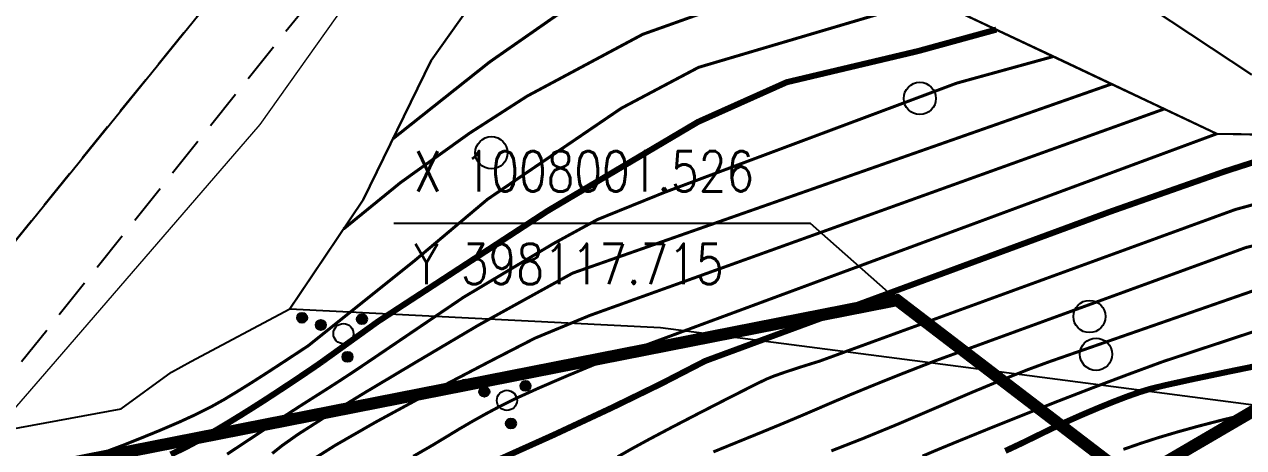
# Model space of a CAD drawing. Extents: x 396500 to 398250, y 1005980 to 1008200.
# Drawn here: x 398096.06 to 398126.31, y 1007997.87 to 1008008.37 of the extents above; entities that cross this region are included whole.
import ezdxf
from ezdxf.enums import TextEntityAlignment as Align

# ---------------------------------------------------------------- set-up
doc = ezdxf.new("R2010")
doc.units = 0
doc.header["$LTSCALE"] = 0.5
doc.linetypes.add('X5', pattern=[3, 2, -1])
doc.layers.get('0').update_dxf_attribs({"linetype": 'CONTINUOUS'})
doc.layers.add('ASSIST', color=7, linetype='CONTINUOUS', plot=False)
for name, color, linetype in [('DGX', 2, 'CONTINUOUS'), ('DMTZ', 3, 'CONTINUOUS'), ('JMD', 6, 'CONTINUOUS'), ('ZBTZ', 3, 'CONTINUOUS'), ('用地红线', 1, 'CONTINUOUS')]:
    doc.layers.add(name, color=color, linetype=linetype)
doc.styles.add('HZ', font='rs.shx', dxfattribs={"width": 0.8, "bigfont": 'hztxt.shx'})
doc.linetypes.add('10421', pattern='A,2,[150,AAA.SHX,S=1,R=0,X=0,Y=1],1e-11', length=2)
doc.linetypes.add('10422', pattern='A,2,[150,AAA.SHX,S=1,R=0,X=0,Y=1],2,[177,AAA.SHX,S=1,R=0,X=0,Y=0.8],1e-09', length=4)
doc.linetypes.add('1161', pattern='A,0,[149,AAA.SHX,S=0.15,R=0,X=0,Y=0],-1.6', length=1.6)

# ---------------------------------------------------------------- blocks, each defined once
blk = doc.blocks.new('gc326')
blk.add_circle((0, 0), 0.8)
blk = doc.blocks.new('*U110')
at = {"linetype": 'Continuous'}
for points in [[(-0.147, 2.402), (-0.077, 1.962), (-0.077, 2.438)], [(-0.077, 2.438), (0, 1.95), (0, 2.45)], [(0, 1.95), (-0.077, 2.438), (-0.077, 1.962)], [(0, 2.45), (0.077, 1.962), (0.077, 2.438)], [(0.077, 1.962), (0, 2.45), (0, 1.95)], [(0.077, 2.438), (0.147, 1.998), (0.147, 2.402)], [(0.147, 1.998), (0.077, 2.438), (0.077, 1.962)], [(-0.25, 2.2), (-0.238, 2.123), (-0.238, 2.277)], [(-0.238, 2.277), (-0.202, 2.053), (-0.202, 2.347)], [(-0.202, 2.053), (-0.238, 2.277), (-0.238, 2.123)], [(-0.202, 2.347), (-0.147, 1.998), (-0.147, 2.402)], [(-0.147, 1.998), (-0.202, 2.347), (-0.202, 2.053)], [(-0.077, 1.962), (-0.147, 2.402), (-0.147, 1.998)], [(0.147, 2.402), (0.202, 2.053), (0.202, 2.347)], [(0.202, 2.053), (0.147, 2.402), (0.147, 1.998)], [(0.202, 2.347), (0.238, 2.123), (0.238, 2.277)], [(0.238, 2.123), (0.202, 2.347), (0.202, 2.053)], [(0.25, 2.2), (0.238, 2.277), (0.238, 2.123)]]:
    blk.add_solid(points, dxfattribs=at)
blk = doc.blocks.new('*U109')
at = {"linetype": 'Continuous'}
for points in [[(-0.25, 1.2), (-0.238, 1.123), (-0.238, 1.277)], [(-0.238, 1.277), (-0.202, 1.053), (-0.202, 1.347)], [(-0.202, 1.053), (-0.238, 1.277), (-0.238, 1.123)], [(-0.202, 1.347), (-0.147, 0.998), (-0.147, 1.402)], [(-0.147, 0.998), (-0.202, 1.347), (-0.202, 1.053)], [(-0.147, 1.402), (-0.077, 0.962), (-0.077, 1.438)], [(-0.077, 0.962), (-0.147, 1.402), (-0.147, 0.998)], [(-0.077, 1.438), (0, 0.95), (0, 1.45)], [(0, 0.95), (-0.077, 1.438), (-0.077, 0.962)], [(0, 1.45), (0.077, 0.962), (0.077, 1.438)], [(0.077, 0.962), (0, 1.45), (0, 0.95)], [(0.077, 1.438), (0.147, 0.998), (0.147, 1.402)], [(0.147, 0.998), (0.077, 1.438), (0.077, 0.962)], [(0.147, 1.402), (0.202, 1.053), (0.202, 1.347)], [(0.202, 1.053), (0.147, 1.402), (0.147, 0.998)], [(0.202, 1.347), (0.238, 1.123), (0.238, 1.277)], [(0.238, 1.123), (0.202, 1.347), (0.202, 1.053)], [(0.25, 1.2), (0.238, 1.277), (0.238, 1.123)]]:
    blk.add_solid(points, dxfattribs=at)
blk = doc.blocks.new('*U108')
at = {"linetype": 'Continuous'}
for points in [[(-1.25, -0.6), (-1.238, -0.677), (-1.238, -0.523)], [(-1.238, -0.523), (-1.202, -0.747), (-1.202, -0.453)], [(-1.202, -0.747), (-1.238, -0.523), (-1.238, -0.677)], [(-1.202, -0.453), (-1.147, -0.802), (-1.147, -0.398)], [(-1.147, -0.802), (-1.202, -0.453), (-1.202, -0.747)], [(-1.147, -0.398), (-1.077, -0.838), (-1.077, -0.362)], [(-1.077, -0.838), (-1.147, -0.398), (-1.147, -0.802)], [(-1.077, -0.362), (-1, -0.85), (-1, -0.35)], [(-1, -0.85), (-1.077, -0.362), (-1.077, -0.838)], [(-1, -0.35), (-0.923, -0.838), (-0.923, -0.362)], [(-0.923, -0.838), (-1, -0.35), (-1, -0.85)], [(-0.923, -0.362), (-0.853, -0.802), (-0.853, -0.398)], [(-0.853, -0.802), (-0.923, -0.362), (-0.923, -0.838)], [(-0.853, -0.398), (-0.798, -0.747), (-0.798, -0.453)], [(-0.798, -0.747), (-0.853, -0.398), (-0.853, -0.802)], [(-0.798, -0.453), (-0.762, -0.677), (-0.762, -0.523)], [(-0.762, -0.677), (-0.798, -0.453), (-0.798, -0.747)], [(-0.75, -0.6), (-0.762, -0.523), (-0.762, -0.677)]]:
    blk.add_solid(points, dxfattribs=at)
blk = doc.blocks.new('*U107')
at = {"linetype": 'Continuous'}
for points in [[(0.75, -0.6), (0.762, -0.677), (0.762, -0.523)], [(0.762, -0.523), (0.798, -0.747), (0.798, -0.453)], [(0.798, -0.747), (0.762, -0.523), (0.762, -0.677)], [(0.798, -0.453), (0.853, -0.802), (0.853, -0.398)], [(0.853, -0.802), (0.798, -0.453), (0.798, -0.747)], [(0.853, -0.398), (0.923, -0.838), (0.923, -0.362)], [(0.923, -0.838), (0.853, -0.398), (0.853, -0.802)], [(0.923, -0.362), (1, -0.85), (1, -0.35)], [(1, -0.85), (0.923, -0.362), (0.923, -0.838)], [(1, -0.35), (1.077, -0.838), (1.077, -0.362)], [(1.077, -0.838), (1, -0.35), (1, -0.85)], [(1.077, -0.362), (1.147, -0.802), (1.147, -0.398)], [(1.147, -0.802), (1.077, -0.362), (1.077, -0.838)], [(1.147, -0.398), (1.202, -0.747), (1.202, -0.453)], [(1.202, -0.747), (1.147, -0.398), (1.147, -0.802)], [(1.202, -0.453), (1.238, -0.677), (1.238, -0.523)], [(1.238, -0.677), (1.202, -0.453), (1.202, -0.747)], [(1.25, -0.6), (1.238, -0.523), (1.238, -0.677)]]:
    blk.add_solid(points, dxfattribs=at)
blk = doc.blocks.new('gc160')
for centre, radius in [((0, 2.2), 0.25), ((0, 1.2), 0.25), ((0, 0), 0.5), ((-1, -0.6), 0.25), ((1, -0.6), 0.25)]:
    blk.add_circle(centre, radius)
at = {"linetype": 'Continuous'}
for name in ['*U110', '*U109', '*U108', '*U107']:
    blk.add_blockref(name, (0, 0), dxfattribs=at)

msp = doc.modelspace()

# ---------------------------------------------------------------- linework, layer by layer
at = {"layer": 'ASSIST', "linetype": '1161', "flags": 128}
for points in [[(398250, 1008029.204), (398250, 1008029.204), (398247.439, 1008030.64), (398246.136, 1008031.353), (398245.174, 1008031.842), (398243.374, 1008032.507), (398241.734, 1008032.765), (398240.545, 1008032.871), (398238.665, 1008033.079), (398237.058, 1008033.492), (398232.685, 1008035.739), (398230.967, 1008037.1), (398229.25, 1008039.153), (398228.462, 1008041.432), (398227.865, 1008044.135), (398227.34, 1008045.656), (398222.859, 1008049.906), (398219.879, 1008051.666), (398217.808, 1008053.028), (398215.791, 1008054.496), (398213.346, 1008056.482), (398210.823, 1008058.071), (398206.62, 1008058.955), (398203.368, 1008060.059), (398198.873, 1008061.49), (398196.678, 1008061.13), (398195.617, 1008060.59), (398194.682, 1008059.995), (398193.893, 1008059.259), (398193.543, 1008058.891), (398193.278, 1008058.358), (398193.162, 1008056.925), (398193.534, 1008054.236), (398194.937, 1008050.574), (398195.654, 1008047.758), (398195.553, 1008046.991), (398195.152, 1008046.2), (398193.901, 1008045.77), (398192.505, 1008044.14), (398191.229, 1008043.037), (398194.485, 1008040.838), (398203.25, 1008029.709), (398203.05, 1008026.98), (398198.84, 1008019.837), (398184.878, 1008014.428), (398179.909, 1008015.305), (398175.878, 1008017.179), (398174.009, 1008018.592), (398173.959, 1008033.883), (398173.937, 1008038.445), (398164.448, 1008036.402), (398162.815, 1008035.79), (398161.396, 1008034.12), (398158.745, 1008031.52), (398153.078, 1008025.174), (398148.398, 1008020.817), (398140.796, 1008013.669), (398134.18, 1008009.874), (398130.27, 1008006.914), (398128.683, 1008005.608), (398125.65, 1008005.655), (398121.828, 1008007.46), (398116.376, 1008010.023), (398113.44, 1008011.324), (398111.332, 1008011.876), (398110.067, 1008011.791), (398108.917, 1008011.365), (398106.156, 1008007.471), (398104.47, 1008004.014), (398102.859, 1008001.62), (398102.651, 1008001.311), (398111.848, 1008000.848), (398118.342, 1008000)], [(398100.193, 1008000), (398102.651, 1008001.311), (398111.848, 1008000.848), (398118.342, 1008000)], [(398090.9, 1008000), (398093.784, 1007998.894), (398095.639, 1007998.311), (398098.462, 1007998.826), (398099.711, 1007999.743), (398100.193, 1008000)], [(398118.342, 1008000), (398131.555, 1007998.274), (398152.97, 1007998.751), (398175.976, 1007998.906), (398196.897, 1007997.71), (398223.32, 1007982.341), (398250, 1007980.181)], [(398118.342, 1008000), (398131.555, 1007998.274), (398152.97, 1007998.751), (398175.976, 1007998.906), (398196.897, 1007997.71), (398223.32, 1007982.341), (398249.963, 1007980.183), (398249.978, 1008000)]]:
    msp.add_lwpolyline(points, dxfattribs=at)
at = {"layer": 'DGX', "linetype": 'Continuous', "const_width": 0.075}
for points, elevation in [([(398115.751, 1008000), (398115.793, 1008000.013), (398126.105, 1008003.774), (398131.824, 1008005.326), (398138.93, 1008006.152), (398145.069, 1008005.614), (398147.082, 1008006.319), (398164.619, 1008014.403), (398168.061, 1008015.425), (398176.521, 1008016.88)], 35.5), ([(398121.593, 1008007.571), (398119.195, 1008006.91), (398111.955, 1008004.204), (398110.282, 1008003.526), (398109.18, 1008002.923), (398106.955, 1008001.594), (398104.602, 1008000)], 33), ([(398124.347, 1008006.271), (398110.089, 1008001.145), (398108.735, 1008000.584), (398107.6, 1008000)], 34), ([(398125.65, 1008005.655), (398110.426, 1008000.019), (398110.378, 1008000)], 34.5)]:
    msp.add_lwpolyline(points, dxfattribs=dict(at, elevation=elevation))
at = {"layer": 'DGX', "linetype": 'Continuous', "const_width": 0.075, "flags": 128}
for points, elevation in [([(398177.857, 1008016.259), (398175.945, 1008015.656), (398168.592, 1008014.571), (398165.313, 1008013.545), (398146.137, 1008005.192), (398139.047, 1008005.15), (398133.362, 1008004.55), (398126.368, 1008002.831), (398118.634, 1008000.01), (398118.608, 1008000)], 36), ([(398179.121, 1008015.671), (398176.177, 1008014.743), (398169.124, 1008013.716), (398166.006, 1008012.688), (398146.292, 1008004.308), (398139.165, 1008004.149), (398133.935, 1008003.582), (398128.328, 1008002.376), (398121.497, 1008000)], 36.5), ([(398180.663, 1008015.172), (398176.41, 1008013.831), (398171.268, 1008013.249), (398166.7, 1008011.83), (398146.781, 1008003.212), (398139.282, 1008003.147), (398134.837, 1008002.654), (398128.406, 1008001.354), (398124.316, 1008000.003), (398124.307, 1008000)], 37), ([(398105.21, 1008005.531), (398107.609, 1008007.436), (398109.278, 1008008.599), (398110.947, 1008009.312), (398112.967, 1008010.008), (398115.037, 1008010.62)], 31), ([(398103.984, 1008003.292), (398105.397, 1008004.443), (398107.119, 1008005.675), (398108.535, 1008006.586), (398111.405, 1008008.121), (398112.903, 1008008.655), (398116.83, 1008009.821)], 31.5), ([(398102.507, 1008000), (398103.108, 1008000.395), (398105.754, 1008002.513), (398107.554, 1008004.028), (398110.877, 1008006.289), (398112.789, 1008007.301), (398118.556, 1008009.006)], 32), ([(398105.801, 1008000), (398107.333, 1008000.907), (398109.668, 1008002.197), (398123.038, 1008006.889)], 33.5)]:
    msp.add_lwpolyline(points, dxfattribs=dict(at, elevation=elevation))
at = {"layer": 'DGX', "color": 3, "linetype": 'Continuous', "lineweight": -2, "const_width": 0.15}
for points, elevation in [([(398120.179, 1008008.239), (398118.239, 1008007.706), (398114.977, 1008006.933), (398112.775, 1008005.947), (398109.049, 1008003.742), (398104.836, 1008000.995), (398103.453, 1008000)], 32.5), ([(398112.923, 1008000), (398112.952, 1008000.016), (398123.017, 1008003.726), (398125.842, 1008004.718), (398128.096, 1008005.443)], 35)]:
    msp.add_lwpolyline(points, dxfattribs=dict(at, elevation=elevation))
for points in [[(398095.584, 1007992.71), (398096.127, 1007992.874), (398096.769, 1007993.064), (398097.51, 1007993.28), (398098.244, 1007993.495), (398098.867, 1007993.681), (398099.377, 1007993.838), (398099.774, 1007993.966), (398100.109, 1007994.079), (398100.428, 1007994.189), (398100.732, 1007994.296), (398101.02, 1007994.401), (398101.348, 1007994.534), (398101.771, 1007994.725), (398102.287, 1007994.976), (398102.897, 1007995.286), (398103.683, 1007995.676), (398104.729, 1007996.169), (398106.034, 1007996.765), (398107.598, 1007997.464), (398109.201, 1007998.185), (398110.622, 1007998.848), (398111.863, 1007999.453), (398112.923, 1008000)], [(398103.453, 1008000), (398103.332, 1007999.915), (398103.155, 1007999.794), (398102.922, 1007999.637), (398102.633, 1007999.444), (398102.321, 1007999.238), (398102.019, 1007999.041), (398101.727, 1007998.855), (398101.445, 1007998.678), (398101.166, 1007998.507), (398100.886, 1007998.339), (398100.603, 1007998.173), (398100.318, 1007998.009), (398100.02, 1007997.85), (398099.695, 1007997.698)]]:
    msp.add_lwpolyline(points, dxfattribs=at)
at = {"layer": 'DGX', "linetype": 'Continuous', "const_width": 0.075}
for points in [[(398107.6, 1008000), (398106.053, 1007999.191), (398104.78, 1007998.5), (398103.782, 1007997.927), (398103.059, 1007997.471), (398102.517, 1007997.101), (398102.062, 1007996.782), (398101.696, 1007996.515), (398101.416, 1007996.3), (398101.186, 1007996.122), (398100.965, 1007995.966), (398100.754, 1007995.834), (398100.553, 1007995.724), (398100.279, 1007995.608), (398099.851, 1007995.457), (398099.266, 1007995.271), (398098.527, 1007995.05), (398097.765, 1007994.829), (398097.114, 1007994.645), (398096.573, 1007994.497), (398096.142, 1007994.385), (398095.753, 1007994.281)], [(398104.602, 1008000), (398104.263, 1007999.772), (398103.929, 1007999.552), (398103.602, 1007999.341), (398103.28, 1007999.137), (398102.935, 1007998.918), (398102.537, 1007998.66), (398102.085, 1007998.362), (398101.579, 1007998.025), (398101.094, 1007997.703)], [(398110.378, 1008000), (398109.535, 1007999.65), (398108.833, 1007999.348), (398108.271, 1007999.093), (398107.851, 1007998.885), (398107.506, 1007998.701), (398107.173, 1007998.515), (398106.852, 1007998.328), (398106.542, 1007998.139), (398106.182, 1007997.922), (398105.712, 1007997.651)], [(398110.782, 1007997.638), (398111.122, 1007997.832), (398111.569, 1007998.076), (398112.123, 1007998.369), (398112.784, 1007998.712), (398113.426, 1007999.041), (398113.924, 1007999.294), (398114.276, 1007999.471), (398114.484, 1007999.571), (398114.665, 1007999.644), (398114.937, 1007999.74), (398115.299, 1007999.859), (398115.751, 1008000)]]:
    msp.add_lwpolyline(points, dxfattribs=at)
at = {"layer": 'DGX', "linetype": 'Continuous', "const_width": 0.075, "flags": 128}
for points in [[(398095.882, 1007997.208), (398096.296, 1007997.275), (398096.642, 1007997.344), (398096.95, 1007997.417), (398097.249, 1007997.496), (398097.541, 1007997.581), (398097.824, 1007997.672), (398098.132, 1007997.782), (398098.498, 1007997.92), (398098.921, 1007998.088), (398099.402, 1007998.284), (398099.886, 1007998.491), (398100.317, 1007998.689), (398100.696, 1007998.879), (398101.021, 1007999.061), (398101.338, 1007999.253), (398101.692, 1007999.473), (398102.081, 1007999.722), (398102.507, 1008000)], [(398102.213, 1007997.722), (398102.461, 1007997.919), (398102.851, 1007998.195), (398103.537, 1007998.634), (398104.52, 1007999.236), (398105.801, 1008000)], [(398118.608, 1008000), (398117.84, 1007999.7), (398117.146, 1007999.422), (398116.526, 1007999.167), (398115.98, 1007998.934), (398115.459, 1007998.709), (398114.916, 1007998.48), (398114.351, 1007998.247), (398113.764, 1007998.008), (398113.158, 1007997.761)], [(398121.497, 1008000), (398120.97, 1007999.806), (398120.321, 1007999.549), (398119.551, 1007999.229), (398118.66, 1007998.846), (398117.739, 1007998.451), (398116.881, 1007998.098), (398116.084, 1007997.786)], [(398124.307, 1008000), (398123.44, 1007999.68), (398122.567, 1007999.351), (398121.687, 1007999.011), (398120.802, 1007998.661), (398119.982, 1007998.332), (398119.299, 1007998.054), (398118.754, 1007997.83), (398118.346, 1007997.657)], [(398126.372, 1007998.697), (398125.722, 1007998.537), (398125.178, 1007998.396), (398124.67, 1007998.255), (398124.198, 1007998.115), (398123.762, 1007997.974), (398123.33, 1007997.824)]]:
    msp.add_lwpolyline(points, dxfattribs=at)
at = {"layer": 'DGX', "color": 3, "linetype": 'Continuous', "lineweight": -2, "const_width": 0.15, "flags": 128}
msp.add_lwpolyline([(398127.157, 1008000), (398125.945, 1007999.753), (398125.012, 1007999.557), (398124.358, 1007999.413), (398123.984, 1007999.321), (398123.727, 1007999.242), (398123.427, 1007999.137), (398123.082, 1007999.005), (398122.692, 1007998.846), (398122.289, 1007998.675), (398121.901, 1007998.502), (398121.531, 1007998.329), (398121.176, 1007998.156), (398120.809, 1007997.976), (398120.401, 1007997.785)], dxfattribs=at)
at = {"layer": 'DMTZ', "linetype": '10421'}
for points in [[(398100.193, 1008000), (398102.651, 1008001.311), (398104.47, 1008004.014), (398106.156, 1008007.471), (398108.917, 1008011.365), (398110.067, 1008011.791), (398111.332, 1008011.876), (398113.44, 1008011.324), (398116.83, 1008009.821), (398125.65, 1008005.655), (398127.28, 1008005.617), (398128.683, 1008005.608), (398130.222, 1008006.901), (398134.18, 1008009.874), (398140.796, 1008013.669), (398148.135, 1008020.572), (398153.078, 1008025.174), (398156.049, 1008028.482), (398158.936, 1008031.736), (398161.396, 1008034.12), (398162.815, 1008035.79)], [(398090.9, 1008000), (398093.784, 1007998.894), (398095.639, 1007998.311), (398098.462, 1007998.826), (398099.711, 1007999.743), (398100.193, 1008000)]]:
    msp.add_lwpolyline(points, dxfattribs=at)
at = {"layer": 'DMTZ', "linetype": '10422', "lineweight": 0}
for points in [[(398096.833, 1008000), (398101.914, 1008005.881), (398106.627, 1008012.528), (398102.325, 1008015.925), (398102.983, 1008016.713), (398105.318, 1008020.054), (398109.566, 1008026.465), (398103.524, 1008030.907), (398103.642, 1008031.087)], [(398093.736, 1008000), (398095.616, 1007998.592), (398096.833, 1008000)]]:
    msp.add_lwpolyline(points, dxfattribs=at)
at = {"layer": 'DMTZ', "linetype": '10421', "flags": 128}
msp.add_lwpolyline([(398106.627, 1008012.528), (398108.238, 1008013.794), (398110.329, 1008015.038), (398113.018, 1008014.74), (398115.557, 1008013.047), (398118.395, 1008012.45), (398121.481, 1008010.458), (398126.51, 1008007.123)], dxfattribs=at)
at = {"layer": 'JMD', "linetype": 'Continuous', "flags": 128}
msp.add_lwpolyline([(398101.536, 1008031.302), (398093.4, 1008019.777), (398095.471, 1008018.262), (398094.217, 1008016.548), (398092.175, 1008018.042), (398086.16, 1008009.521), (398095.227, 1008002.241), (398103.469, 1008012.417), (398099.399, 1008015.685), (398103.417, 1008020.69), (398105.234, 1008022.953), (398107.852, 1008026.185)], close=True, dxfattribs=at)
at = {"layer": 'JMD', "linetype": 'X5', "flags": 128}
msp.add_lwpolyline([(398095.995, 1008000), (398106.158, 1008012.707), (398102.123, 1008015.935), (398104.933, 1008019.449), (398103.405, 1008020.676), (398099.399, 1008015.685), (398103.469, 1008012.417), (398095.227, 1008002.241), (398086.16, 1008009.521), (398084.957, 1008007.817), (398094.812, 1008000)], dxfattribs=at)
at = {"layer": 'ZBTZ', "linetype": '1161', "flags": 128}
for points in [[(398102.651, 1008001.311), (398111.848, 1008000.848), (398118.342, 1008000)], [(398118.342, 1008000), (398131.555, 1007998.274), (398152.97, 1007998.751), (398175.976, 1007998.906), (398196.897, 1007997.71), (398223.32, 1007982.341), (398250, 1007980.181)]]:
    msp.add_lwpolyline(points, dxfattribs=at)
at = {"layer": '用地红线', "linetype": 'Continuous', "const_width": 0.3, "flags": 128}
msp.add_lwpolyline([(398194.596, 1008040.96), (398203.34, 1008029.936), (398203.726, 1008028.512), (398203.335, 1008026.495), (398201.788, 1008021.146), (398199.822, 1008019.316), (398188.449, 1008013.55), (398184.589, 1008013.008), (398180.191, 1008014.033), (398174.218, 1008018.658), (398174.212, 1008027.162), (398166.904, 1008022.356), (398123.58, 1007997.04), (398117.715, 1008001.526), (398053.508, 1007988.875), (398017.747, 1007957.596), (397994.886, 1007951.334), (397985.99, 1007958.873), (398036.822, 1008019.633), (398116.107, 1008119.268)], dxfattribs=at)
at = {"layer": '用地红线', "linetype": 'Continuous', "flags": 128}
msp.add_lwpolyline([(398117.715, 1008001.526), (398115.564, 1008003.424), (398105.231, 1008003.424)], dxfattribs=at)

# ---------------------------------------------------------------- block references
at = {"layer": 'ZBTZ', "linetype": 'Continuous', "xscale": 0.5, "yscale": 0.5}
for p in [(398118.28, 1008006.53), (398107.651, 1008005.183), (398122.488, 1008001.12), (398122.651, 1008000.183)]:
    msp.add_blockref('gc326', p, dxfattribs=at)
at = {"layer": 'ZBTZ', "linetype": 'Continuous', "xscale": 0.500000000008808, "yscale": 0.5, "rotation": 68.93581957835549}
for p in [(398103.98, 1008000.694), (398108.036, 1007999.039)]:
    msp.add_blockref('gc160', p, dxfattribs=at)

# ---------------------------------------------------------------- texts
at = {"layer": '用地红线', "linetype": 'Continuous', "style": 'HZ', "width": 0.8}
msp.add_text('X 1008001.526', height=1, dxfattribs=at).set_placement((398105.731, 1008003.924), align=Align.BOTTOM_LEFT)
msp.add_text('Y 398117.715', height=1, dxfattribs=at).set_placement((398105.731, 1008002.924), align=Align.TOP_LEFT)

doc.saveas('drawing.dxf')
